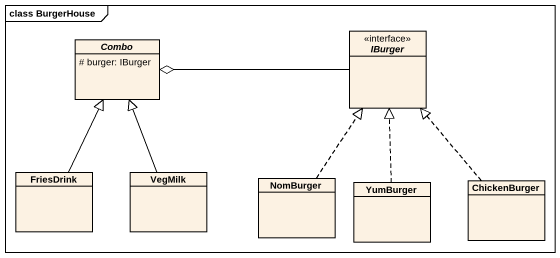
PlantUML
@startuml
mainframe class BurgerHouse
hide circle
hide empty members
skinparam classAttributeIconSize 0
abstract class Combo {
  # burger: IBurger
}
interface IBurger
class FriesDrink
class VegMilk
class NomBurger
class YumBurger
class ChickenBurger
IBurger -left-o Combo
FriesDrink -up-|> Combo
VegMilk -up-|> Combo
NomBurger .up.|> IBurger
YumBurger .up.|> IBurger
ChickenBurger .up.|> IBurger
@enduml
